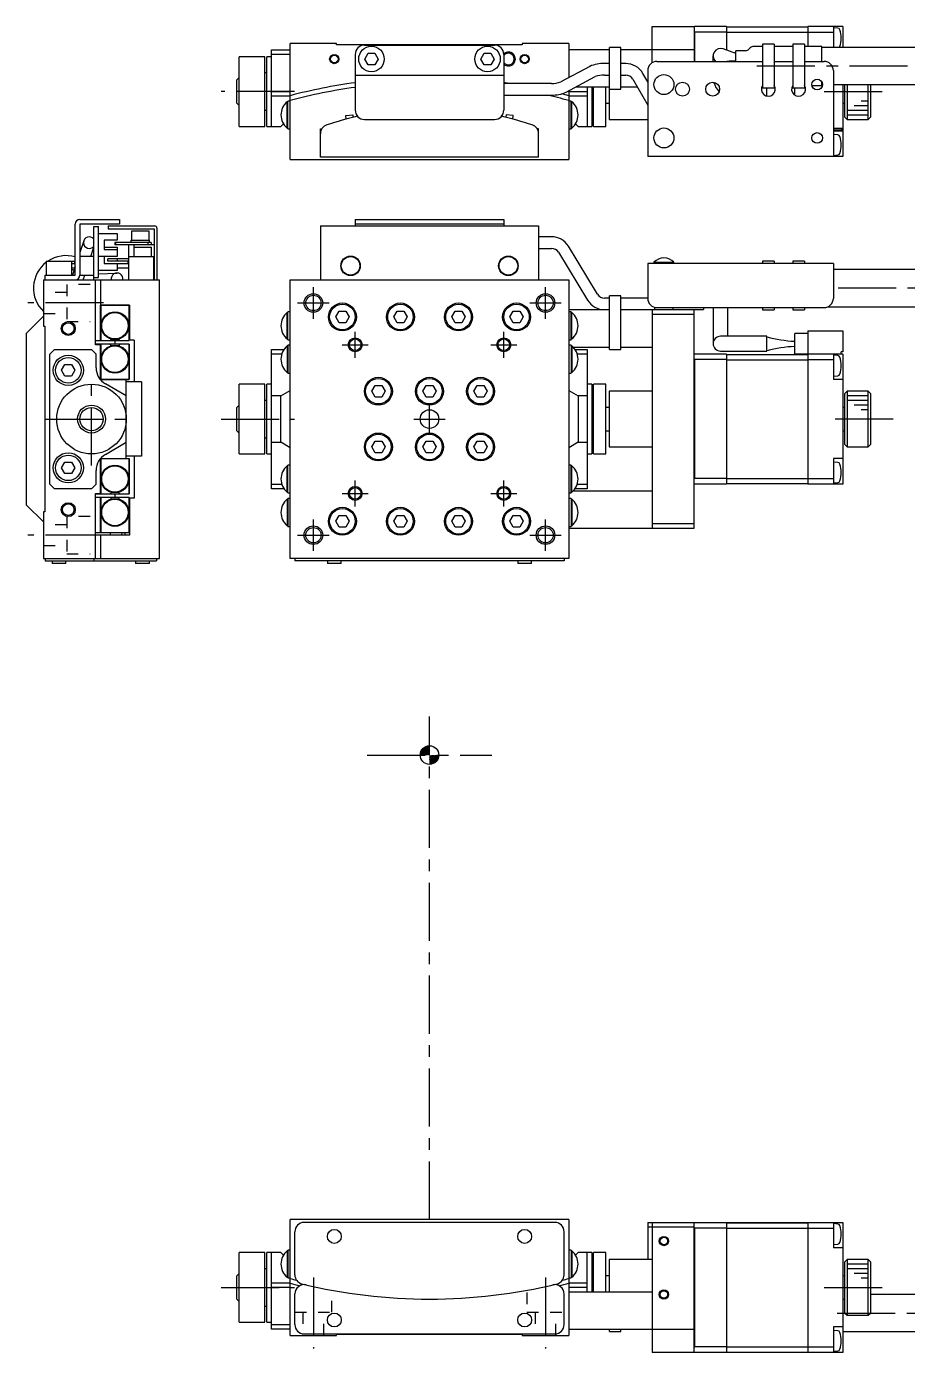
# Model space of a CAD drawing. Extents: x -223 to 420, y 17 to 308.
# Drawn here: x -222.8 to -33, y 22.9 to 308.4 of the extents above; entities that cross this region are included whole.
import ezdxf

# ---------------------------------------------------------------- set-up
doc = ezdxf.new("R2010")
doc.units = 0
doc.header["$LTSCALE"] = 10
doc.linetypes.add('CENTER', pattern=[2, 1.25, -0.25, 0.25, -0.25])
doc.linetypes.add('DOT', pattern=[0.5, 0.25, -0.25])
doc.layers.add('1', color=7, linetype='CONTINUOUS')
doc.layers.add('21', color=7, linetype='CONTINUOUS')

# ---------------------------------------------------------------- blocks, each defined once
blk = doc.blocks.new('AID2359')
at = {"layer": '21', "color": 7, "linetype": 'CONTINUOUS'}
blk.add_circle((-135.956356, 151.513174), 2, dxfattribs=at)
for centre, radius, start, end in [((-135.956356, 151.513174), 1.8, 90, 180), ((-135.956356, 151.513174), 1.6, 90, 180), ((-135.956356, 151.513174), 1.4, 90, 179.999955), ((-135.956356, 151.513174), 1.2, 90, 179.99997), ((-135.956356, 151.513174), 1, 90, 179.999964), ((-135.956358, 151.513176), 0.799999, 89.999799, 180.000086), ((-135.956356, 151.513174), 0.6, 89.99994, 180), ((-135.956356, 151.513174), 0.4, 90, 180), ((-135.956356, 151.513174), 0.2, 90, 180), ((-135.956356, 151.513174), 0.6, 269.99994, 0), ((-135.956356, 151.513174), 1.8, 270, 0), ((-135.956356, 151.513174), 1.6, 270, 0), ((-135.956356, 151.513174), 0.4, 270, 0), ((-135.956356, 151.513174), 0.2, 270, 0), ((-135.956356, 151.513174), 1.2, 270, 359.99997), ((-135.956356, 151.513174), 1.4, 270, 359.999955), ((-135.956356, 151.513174), 1, 270, 359.999964), ((-135.956358, 151.513176), 0.799999, 270.000201, 359.999914)]:
    blk.add_arc(centre, radius, start, end, dxfattribs=at)

msp = doc.modelspace()

# ---------------------------------------------------------------- linework, layer by layer
at = {"layer": '1', "color": 7, "linetype": 'CONTINUOUS'}
for p, q in [((-87.956356, 308.392507), (-78.956356, 308.392507)), ((-87.956356, 300.624558), (-87.956356, 308.392507)), ((-78.906356, 308.392507), (-78.956356, 308.342507)), ((-78.956356, 308.392507), (-78.956356, 300.892507)), ((-71.956356, 308.392507), (-78.906356, 308.392507)), ((-71.956356, 308.392507), (-71.956356, 303.286571)), ((-46.956356, 308.392507), (-54.456356, 308.392507)), ((-54.456356, 308.392507), (-54.456356, 304.092507)), ((-48.956356, 308.392507), (-48.956356, 303.892507)), ((-46.956356, 308.392507), (-46.956356, 303.892507)), ((-78.956356, 307.292507), (-78.856356, 307.192507)), ((-78.856356, 307.192507), (-78.856356, 300.892507)), ((-71.956356, 307.192507), (-78.856356, 307.192507)), ((-71.956356, 308.292507), (-54.456356, 308.292507)), ((-71.956356, 307.151086), (-54.456356, 307.151086)), ((-54.456356, 307.192507), (-48.956356, 307.192507)), ((-47.971076, 308.056307), (-48.956356, 308.142507)), ((-169.956356, 303.392507), (-165.956356, 303.392507)), ((-169.956356, 286.892507), (-169.956356, 303.392507)), ((-155.956356, 304.742507), (-165.956356, 304.742507)), ((-165.956356, 279.742507), (-165.956356, 304.742507)), ((-155.956356, 304.442507), (-155.956356, 304.742507)), ((-115.956356, 304.442507), (-155.956356, 304.442507)), ((-149.956356, 304.392507), (-121.956356, 304.392507)), ((-115.956356, 304.742507), (-115.956356, 304.442507)), ((-105.956356, 304.742507), (-115.956356, 304.742507)), ((-105.956356, 304.742507), (-105.956356, 297.380759)), ((-97.206356, 303.392507), (-105.956356, 303.392507)), ((-94.706356, 303.892507), (-97.206356, 303.892507)), ((-97.206356, 294.892507), (-97.206356, 303.892507)), ((-94.706356, 294.892507), (-94.706356, 303.892507)), ((-78.956356, 303.392507), (-94.706356, 303.392507)), ((-69.956278, 302.558603), (-72.709123, 303.560556)), ((-69.956356, 300.892507), (-69.956356, 303.192507)), ((-67.870573, 303.192507), (-69.956356, 303.192507)), ((-66.849252, 303.799614), (-67.163466, 303.485401)), ((-64.206356, 304.092507), (-66.142146, 304.092507)), ((-61.706359, 304.592507), (-64.206359, 304.592507)), ((-64.206359, 304.592507), (-64.206359, 295.192507)), ((-61.706359, 304.592507), (-61.706359, 295.192507)), ((-57.706356, 304.092507), (-61.706356, 304.092507)), ((-55.206359, 304.592507), (-57.706359, 304.592507)), ((-57.706359, 304.592507), (-57.706359, 295.192507)), ((-55.206359, 304.592507), (-55.206359, 295.192507)), ((-51.456359, 304.092507), (-55.206356, 304.092507)), ((-51.456359, 300.892507), (-51.456359, 304.092507)), ((33.585984, 303.892507), (-51.456359, 303.892507)), ((-176.956356, 286.892507), (-176.956356, 301.892507)), ((-171.456356, 301.892507), (-176.956356, 301.892507)), ((-171.456356, 286.892507), (-171.456356, 301.892507)), ((-170.956356, 286.892507), (-170.956356, 301.892507)), ((-169.956356, 301.892507), (-170.956356, 301.892507)), ((-165.956356, 302.392507), (-169.956356, 302.392507)), ((-151.956356, 302.392507), (-151.956356, 290.392507)), ((-149.899731, 301.392507), (-149.178044, 302.642507)), ((-149.178044, 300.142507), (-149.899731, 301.392507)), ((-149.178044, 302.642507), (-147.734668, 302.642507)), ((-147.734668, 300.142507), (-149.178044, 300.142507)), ((-147.734668, 302.642507), (-147.01298, 301.392507)), ((-147.01298, 301.392507), (-147.734668, 300.142507)), ((-124.899731, 301.392507), (-124.178044, 302.642507)), ((-124.178044, 300.142507), (-124.899731, 301.392507)), ((-124.178044, 302.642507), (-122.734668, 302.642507)), ((-122.734668, 300.142507), (-124.178044, 300.142507)), ((-122.734668, 302.642507), (-122.01298, 301.392507)), ((-122.01298, 301.392507), (-122.734668, 300.142507)), ((-119.956356, 302.392507), (-119.956356, 290.392507)), ((-101.412246, 299.812918), (-107.680195, 296.458103)), ((-97.206356, 300.424372), (-98.224305, 300.424372)), ((-93.688406, 300.424372), (-94.706356, 300.424372)), ((-86.956356, 300.892507), (-64.206356, 300.892507)), ((-74.856356, 300.892507), (-74.856356, 302.057048)), ((-71.411439, 300.942389), (-71.880834, 300.892896)), ((-69.956356, 300.942389), (-71.411439, 300.942389)), ((-61.706356, 300.892507), (-57.706356, 300.892507)), ((-55.206356, 300.892507), (-50.956356, 300.892507)), ((-176.956356, 297.392507), (-177.456356, 296.892507)), ((-170.956356, 298.392507), (-171.456356, 298.392507)), ((-151.956356, 297.892507), (-119.956356, 297.892507)), ((-106.500466, 294.253962), (-100.232516, 297.608776)), ((-98.224305, 297.924372), (-97.206356, 297.924372)), ((-94.706356, 297.924372), (-93.688406, 297.924372)), ((-92.172862, 297.049372), (-88.956356, 291.47822)), ((-88.956356, 296.47822), (-90.007799, 298.299372)), ((-88.956356, 298.892507), (-88.956356, 280.392507)), ((-48.956356, 298.892507), (-48.956356, 280.392507)), ((-177.456356, 291.892507), (-177.456356, 296.892507)), ((-169.956356, 294.392507), (-165.956356, 294.392507)), ((-109.688406, 296.142507), (-119.956356, 296.142507)), ((-105.956356, 294.545188), (-105.956356, 279.742507)), ((-105.956356, 294.392507), (-101.956356, 294.392507)), ((-104.373271, 295.392507), (-97.206356, 295.392507)), ((-101.956356, 295.392507), (-101.956356, 286.892507)), ((-100.956356, 295.392507), (-100.956356, 286.892507)), ((-100.656356, 286.892507), (-100.656356, 295.392507)), ((-97.956356, 286.892507), (-97.956356, 295.392507)), ((-97.256356, 295.392507), (-97.256356, 288.392507)), ((-97.206356, 294.892507), (-94.706356, 294.892507)), ((-94.706356, 295.392507), (-91.216271, 295.392507)), ((-64.225213, 295.692507), (-64.206356, 295.692507)), ((-64.206359, 295.192507), (-61.706359, 295.192507)), ((-63.256356, 293.422814), (-63.256356, 295.192507)), ((-61.706356, 295.692507), (-61.687498, 295.692507)), ((-61.634704, 295.601359), (-61.706119, 295.593574)), ((-57.725213, 295.692507), (-57.706356, 295.692507)), ((-57.706359, 295.192507), (-55.206359, 295.192507)), ((-57.256356, 293.62365), (-57.256356, 295.192507)), ((-55.206356, 295.692507), (-55.187498, 295.692507)), ((-53.588831, 295.692507), (-51.456359, 295.692507)), ((-51.456359, 295.692507), (-51.456359, 296.460404)), ((-51.456359, 295.892507), (-51.306356, 295.892507)), ((-48.956356, 295.892507), (33.585984, 295.892507)), ((-46.956356, 295.892507), (-46.956356, 280.392507)), ((-46.456356, 288.892507), (-46.456356, 295.892507)), ((-45.956356, 295.892507), (-45.956356, 288.392507)), ((-41.456356, 288.392507), (-41.456356, 295.892507)), ((-40.956356, 295.892507), (-40.956356, 288.892507)), ((-177.456356, 291.892507), (-176.956356, 291.392507)), ((-165.956356, 293.392507), (-169.956356, 293.392507)), ((-166.615911, 286.502507), (-166.615911, 292.202507)), ((-166.456356, 292.202507), (-166.615911, 292.202507)), ((-166.456356, 286.352507), (-166.456356, 292.352507)), ((-165.956356, 292.352507), (-166.456356, 292.352507)), ((-119.956356, 293.642507), (-109.688406, 293.642507)), ((-101.956356, 293.392507), (-105.956356, 293.392507)), ((-105.456356, 292.352507), (-105.956356, 292.352507)), ((-105.456356, 286.352507), (-105.456356, 292.352507)), ((-105.296801, 292.202507), (-105.456356, 292.202507)), ((-105.296801, 286.502507), (-105.296801, 292.202507)), ((-97.956356, 291.892507), (-97.256356, 291.892507)), ((-46.956356, 291.892507), (-46.456356, 291.892507)), ((-171.456356, 290.392507), (-170.956356, 290.392507)), ((-153.984978, 289.239371), (-152.493195, 289.396164)), ((-153.902327, 288.452999), (-153.984978, 289.239371)), ((-152.493195, 289.396164), (-152.433235, 288.825679)), ((-149.956356, 288.392507), (-121.956356, 288.392507)), ((-119.419516, 289.396164), (-119.479477, 288.825679)), ((-117.927733, 289.239371), (-119.419516, 289.396164)), ((-118.010384, 288.452999), (-117.927733, 289.239371)), ((-100.956356, 290.392507), (-100.656356, 290.392507)), ((-97.256356, 288.392507), (-88.956356, 288.392507)), ((-46.456356, 288.892507), (-45.956356, 288.392507)), ((-45.956356, 288.392507), (-41.456356, 288.392507)), ((-41.456356, 288.392507), (-40.956356, 288.892507)), ((-176.956356, 286.892507), (-171.456356, 286.892507)), ((-170.956356, 286.892507), (-167.956356, 286.892507)), ((-167.956356, 286.892507), (-167.418127, 287.430736)), ((-166.615911, 286.502508), (-166.456355, 286.502508)), ((-166.456356, 286.352508), (-165.956355, 286.352508)), ((-159.456356, 286.392507), (-159.134284, 286.392507)), ((-159.456356, 280.292507), (-159.456356, 286.392507)), ((-112.456356, 286.392507), (-112.778427, 286.392507)), ((-112.456356, 280.292507), (-112.456356, 286.392507)), ((-105.956356, 286.352508), (-105.456355, 286.352508)), ((-105.456356, 286.502508), (-105.2968, 286.502507)), ((-104.494585, 287.430736), (-103.956356, 286.892507)), ((-103.956356, 286.892507), (-100.956356, 286.892507)), ((-100.656356, 286.892507), (-97.956356, 286.892507)), ((-48.956356, 286.492141), (-46.956356, 286.492141)), ((-48.956356, 286.142507), (-47.256356, 286.142507)), ((-46.956356, 285.892507), (-48.956356, 285.892507)), ((-47.256356, 286.142507), (-47.256356, 286.177471)), ((-46.956356, 286.177471), (-47.256356, 286.177471)), ((-47.971076, 285.056307), (-48.956356, 285.142507)), ((-112.456356, 280.292507), (-159.456356, 280.292507)), ((-46.956356, 280.392507), (-88.956356, 280.392507)), ((-48.956356, 280.642507), (-47.971076, 280.728708)), ((-165.956356, 279.742507), (-105.956356, 279.742507)), ((-212.255192, 254.856964), (-212.255192, 265.856964)), ((-211.255192, 266.856964), (-202.755192, 266.856964)), ((-211.255192, 265.856964), (-211.255192, 254.856964)), ((-202.755192, 265.856964), (-211.255192, 265.856964)), ((-202.755192, 266.856964), (-202.755192, 265.856964)), ((-151.956356, 266.856964), (-151.956356, 265.456964)), ((-151.956356, 266.856964), (-119.956356, 266.856964)), ((-119.956356, 265.856964), (-151.956356, 265.856964)), ((-119.956356, 266.856964), (-119.956356, 265.456964)), ((-208.255192, 265.356964), (-207.255192, 265.356964)), ((-208.255192, 253.856964), (-208.255192, 265.356964)), ((-207.255192, 254.356964), (-207.255192, 265.356964)), ((-207.255192, 263.856964), (-203.255192, 263.856964)), ((-205.155192, 265.456964), (-205.155192, 264.856964)), ((-205.155192, 265.456964), (-195.155192, 265.456964)), ((-205.155192, 264.856964), (-195.255192, 264.856964)), ((-203.255192, 263.856964), (-203.255192, 262.356964)), ((-196.355192, 264.356964), (-200.155192, 264.356964)), ((-200.155192, 264.356964), (-200.155192, 262.356964)), ((-196.355192, 262.356964), (-196.355192, 264.356964)), ((-195.255192, 264.856964), (-195.255192, 253.856964)), ((-194.655192, 264.956964), (-194.655192, 253.856964)), ((-159.456356, 265.456964), (-112.456356, 265.456964)), ((-159.456356, 265.456964), (-159.456356, 253.856964)), ((-112.456356, 265.456964), (-112.456356, 253.856964)), ((-109.688406, 263.106964), (-112.456356, 263.106964)), ((-210.444013, 262.243235), (-211.255192, 259.746682)), ((-208.915623, 258.856964), (-208.255192, 260.889563)), ((-203.255192, 262.356964), (-206.055192, 262.356964)), ((-206.055192, 262.356964), (-206.055192, 260.356964)), ((-206.055192, 260.856964), (-203.255192, 260.856964)), ((-206.055192, 260.356964), (-203.255192, 260.356964)), ((-203.758849, 261.856964), (-203.758849, 261.356964)), ((-195.907202, 261.856964), (-203.758849, 261.856964)), ((-195.255192, 261.356964), (-203.758849, 261.356964)), ((-203.602056, 261.856964), (-203.602056, 261.356964)), ((-203.255192, 260.856964), (-203.255192, 258.856964)), ((-200.755192, 261.356964), (-200.755192, 253.856964)), ((-200.255192, 262.356964), (-196.255192, 262.356964)), ((-200.255192, 262.356964), (-200.255192, 261.856964)), ((-199.655192, 260.856964), (-199.655192, 258.856964)), ((-199.655192, 260.856964), (-195.855192, 260.856964)), ((-199.609067, 261.356964), (-199.609067, 260.856964)), ((-196.640403, 261.856964), (-196.640403, 261.356964)), ((-196.255192, 261.856964), (-196.255192, 262.356964)), ((-195.907202, 261.856964), (-195.907202, 261.356964)), ((-195.855192, 258.856964), (-195.855192, 260.856964)), ((-112.456356, 260.606964), (-109.688406, 260.606964)), ((-99.753858, 250.753983), (-106.021808, 261.079039)), ((-218.505192, 257.856964), (-218.505192, 254.856964)), ((-218.505192, 257.856964), (-212.255192, 257.856964)), ((-213.005192, 254.856964), (-213.005192, 257.856964)), ((-213.005192, 257.356964), (-212.255192, 257.356964)), ((-212.405192, 257.649212), (-212.255192, 257.649212)), ((-212.405192, 257.649212), (-212.405192, 257.356964)), ((-208.255192, 258.856964), (-211.255192, 258.856964)), ((-203.255192, 258.856964), (-207.255192, 258.856964)), ((-206.055192, 258.856964), (-206.055192, 257.356964)), ((-206.055192, 257.356964), (-200.755192, 257.356964)), ((-205.255192, 257.856964), (-205.255192, 258.356964)), ((-200.755192, 258.356964), (-205.255192, 258.356964)), ((-200.755192, 257.856964), (-205.255192, 257.856964)), ((-203.255192, 258.356964), (-203.255192, 257.856964)), ((-203.255192, 257.356964), (-203.255192, 255.856964)), ((-200.905192, 257.649212), (-200.755192, 257.649212)), ((-200.905192, 257.649212), (-200.905192, 257.356964)), ((-200.755192, 258.856964), (-195.255192, 258.856964)), ((-195.305192, 253.856964), (-195.305192, 258.856964)), ((-108.158853, 259.78172), (-101.890904, 249.456664)), ((-48.956356, 257.356964), (-88.956356, 257.356964)), ((-88.956356, 257.356964), (-88.956356, 249.856964)), ((-87.606356, 257.649212), (-83.306356, 257.649212)), ((-87.606356, 257.649212), (-87.606356, 257.356964)), ((-83.306356, 257.356964), (-83.306356, 257.649212)), ((-61.706356, 257.856964), (-64.206356, 257.856964)), ((-64.206356, 257.856964), (-64.206356, 257.356964)), ((-61.706356, 257.856964), (-61.706356, 257.356964)), ((-55.206356, 257.856964), (-57.706356, 257.856964)), ((-57.706356, 257.856964), (-57.706356, 257.356964)), ((-55.206356, 257.856964), (-55.206356, 257.356964)), ((-48.956356, 257.356964), (-48.956356, 249.856964)), ((-218.755192, 253.856964), (-218.755192, 254.856964)), ((-218.755192, 254.856964), (-212.255192, 254.856964)), ((-212.356578, 256.356964), (-213.005192, 256.356964)), ((-212.805862, 254.974209), (-213.005192, 254.967249)), ((-212.255192, 256.668998), (-212.843958, 254.856964)), ((-211.255192, 254.856964), (-208.255192, 254.856964)), ((-210.540222, 253.856964), (-210.215302, 254.856964)), ((-208.255192, 254.356964), (-207.255192, 254.356964)), ((-203.255192, 255.856964), (-207.255192, 255.856964)), ((-207.255192, 255.168043), (-203.298816, 255.306203)), ((-200.755192, 256.356964), (-203.255192, 256.356964)), ((33.585984, 256.056964), (-48.956356, 256.056964)), ((-219.105192, 253.856964), (-219.105192, 243.856964)), ((-219.105192, 253.856964), (-194.105192, 253.856964)), ((-207.86087, 239.856964), (-207.86087, 253.856964)), ((-206.826281, 253.856964), (-206.826281, 248.356964)), ((-194.105192, 193.856964), (-194.105192, 253.856964)), ((-165.956356, 253.856964), (-105.956356, 253.856964)), ((-165.956356, 193.856964), (-165.956356, 253.856964)), ((-105.956356, 253.856964), (-105.956356, 193.856964)), ((-97.206356, 249.928738), (-98.224305, 249.928738)), ((-94.706356, 250.428738), (-97.206356, 250.428738)), ((-97.206356, 238.856964), (-97.206356, 250.428738)), ((-94.706356, 238.856964), (-94.706356, 250.428738)), ((-88.956356, 249.928738), (-94.706356, 249.928738)), ((-219.105192, 246.006964), (-222.755192, 242.356964)), ((-200.604851, 248.356964), (-206.839594, 248.356964)), ((-206.839152, 248.355305), (-206.77627, 248.306964)), ((-206.839152, 240.756964), (-206.839152, 248.355305)), ((-206.77627, 248.306964), (-206.77627, 240.756964)), ((-200.654839, 248.306964), (-206.77627, 248.306964)), ((-200.618409, 248.35507), (-200.654839, 248.306964)), ((-200.654839, 240.756964), (-200.654839, 248.306964)), ((-200.618409, 248.35507), (-200.618409, 240.756964)), ((-200.604851, 248.356964), (-200.604851, 240.856964)), ((-166.615911, 241.106964), (-166.615911, 246.806964)), ((-166.456356, 246.806964), (-166.615911, 246.806964)), ((-165.956356, 246.956964), (-166.456356, 246.956964)), ((-166.456356, 240.956964), (-166.456356, 246.956964)), ((-156.149731, 245.856964), (-155.428044, 247.106964)), ((-155.428044, 244.606964), (-156.149731, 245.856964)), ((-155.428044, 247.106964), (-153.984668, 247.106964)), ((-153.984668, 247.106964), (-153.26298, 245.856964)), ((-153.26298, 245.856964), (-153.984668, 244.606964)), ((-143.649731, 245.856964), (-142.928044, 247.106964)), ((-142.928044, 244.606964), (-143.649731, 245.856964)), ((-142.928044, 247.106964), (-141.484668, 247.106964)), ((-141.484668, 247.106964), (-140.76298, 245.856964)), ((-140.76298, 245.856964), (-141.484668, 244.606964)), ((-131.149731, 245.856964), (-130.428044, 247.106964)), ((-130.428044, 244.606964), (-131.149731, 245.856964)), ((-130.428044, 247.106964), (-128.984668, 247.106964)), ((-128.984668, 247.106964), (-128.26298, 245.856964)), ((-128.26298, 245.856964), (-128.984668, 244.606964)), ((-118.649731, 245.856964), (-117.928044, 247.106964)), ((-117.928044, 244.606964), (-118.649731, 245.856964)), ((-117.928044, 247.106964), (-116.484668, 247.106964)), ((-116.484668, 247.106964), (-115.76298, 245.856964)), ((-115.76298, 245.856964), (-116.484668, 244.606964)), ((-97.206356, 247.356964), (-105.956356, 247.356964)), ((-105.456356, 246.956964), (-105.956356, 246.956964)), ((-105.456356, 240.956964), (-105.456356, 246.956964)), ((-105.296801, 246.806964), (-105.456356, 246.806964)), ((-105.296801, 241.106964), (-105.296801, 246.806964)), ((-98.224305, 247.428738), (-97.206356, 247.428738)), ((-94.706356, 247.428738), (-87.456356, 247.428738)), ((-78.956356, 247.356964), (-94.706356, 247.356964)), ((-87.956356, 247.356964), (-87.956356, 200.356964)), ((-78.956356, 246.356964), (-87.956356, 246.356964)), ((-87.456356, 247.920472), (-87.456356, 247.356964)), ((-86.956356, 247.856964), (-50.956356, 247.856964)), ((-83.456356, 247.356964), (-83.456356, 247.856964)), ((-83.456356, 247.428738), (-76.956356, 247.428738)), ((-78.956356, 200.356964), (-78.956356, 247.356964)), ((-76.956356, 247.856964), (-76.956356, 247.428738)), ((-74.856356, 247.856964), (-74.856356, 240.105493)), ((-71.656356, 241.705493), (-71.656356, 247.856964)), ((-64.206359, 247.856964), (-64.206359, 247.356964)), ((-64.206359, 247.356964), (-61.706359, 247.356964)), ((-61.706359, 247.856964), (-61.706359, 247.356964)), ((-57.706359, 247.856964), (-57.706359, 247.356964)), ((-57.706359, 247.356964), (-55.206359, 247.356964)), ((-55.206359, 247.856964), (-55.206359, 247.356964)), ((-50.084576, 248.056964), (33.585984, 248.056964)), ((-219.105192, 243.856964), (-218.805192, 243.856964)), ((-218.805192, 243.856964), (-218.805192, 203.856964)), ((-153.984668, 244.606964), (-155.428044, 244.606964)), ((-141.484668, 244.606964), (-142.928044, 244.606964)), ((-128.984668, 244.606964), (-130.428044, 244.606964)), ((-116.484668, 244.606964), (-117.928044, 244.606964)), ((-54.456356, 242.856964), (-46.956356, 242.856964)), ((-54.456356, 242.856964), (-54.456356, 209.856964)), ((-46.956356, 242.856964), (-46.956356, 238.356964)), ((-222.755192, 205.356964), (-222.755192, 242.356964)), ((-207.86087, 240.756964), (-200.618409, 240.756964)), ((-200.618409, 239.956964), (-207.86087, 239.956964)), ((-206.826281, 239.856964), (-207.86087, 239.856964)), ((-206.839152, 239.856964), (-206.839152, 239.956964)), ((-206.826281, 232.356964), (-206.826281, 239.856964)), ((-206.77627, 239.956964), (-206.77627, 232.406964)), ((-204.76992, 240.756964), (-204.464206, 241.051972)), ((-204.464206, 239.661956), (-204.76992, 239.956964)), ((-203.755192, 240.756964), (-203.755192, 239.956964)), ((-202.971368, 241.050639), (-202.666687, 240.756964)), ((-202.666687, 239.956964), (-202.971368, 239.663289)), ((-200.654839, 232.406964), (-200.654839, 239.956964)), ((-199.565448, 240.856964), (-200.618409, 240.856964)), ((-200.618409, 239.956964), (-200.618409, 232.358859)), ((-199.565448, 240.856964), (-199.565448, 231.856964)), ((-166.615911, 241.106964), (-166.456356, 241.106964)), ((-166.456356, 240.956964), (-165.956356, 240.956964)), ((-105.956356, 240.956964), (-105.456356, 240.956964)), ((-105.456356, 241.106964), (-105.296801, 241.106964)), ((-63.256356, 241.705493), (-73.256356, 241.705493)), ((-63.256356, 238.505493), (-63.256356, 241.705493)), ((-57.256356, 237.856964), (-57.256356, 242.256964)), ((-54.456356, 242.256964), (-57.256356, 242.256964)), ((-216.755192, 238.856964), (-217.755192, 237.856964)), ((-217.755192, 209.856964), (-217.755192, 237.856964)), ((-216.755192, 238.856964), (-208.755192, 238.856964)), ((-207.755192, 237.856964), (-208.755192, 238.856964)), ((-207.755192, 234.919142), (-207.755192, 237.856964)), ((-169.956356, 238.856964), (-167.302665, 238.856964)), ((-169.956356, 208.856964), (-169.956356, 238.856964)), ((-167.78906, 237.856964), (-169.956356, 237.856964)), ((-166.615911, 239.606964), (-166.615911, 233.906964)), ((-166.456356, 239.606964), (-166.615911, 239.606964)), ((-166.456356, 239.756964), (-166.456356, 233.756964)), ((-165.956356, 239.756964), (-166.456356, 239.756964)), ((-105.456356, 239.756964), (-105.956356, 239.756964)), ((-105.456356, 239.756964), (-105.456356, 233.756964)), ((-105.296801, 239.606964), (-105.456356, 239.606964)), ((-105.296801, 239.606964), (-105.296801, 233.906964)), ((-105.023866, 239.356964), (-97.206356, 239.356964)), ((-104.610046, 238.856964), (-101.956356, 238.856964)), ((-101.956356, 237.856964), (-104.123651, 237.856964)), ((-101.956356, 238.856964), (-101.956356, 208.856964)), ((-97.206356, 238.856964), (-94.706356, 238.856964)), ((-94.706356, 239.356964), (-87.956356, 239.356964)), ((-78.856356, 237.856964), (-78.956356, 237.756964)), ((-71.956356, 237.856964), (-78.856356, 237.856964)), ((-73.256356, 238.505493), (-63.256356, 238.505493)), ((-71.956356, 237.856964), (-71.956356, 209.856964)), ((-71.956356, 237.756964), (-54.456356, 237.756964)), ((-46.956356, 237.856964), (-57.256356, 237.856964)), ((-48.956356, 237.856964), (-48.956356, 232.356964)), ((-47.971076, 237.520763), (-48.956356, 237.606964)), ((-47.256356, 237.856964), (-47.256356, 238.356964)), ((-46.956356, 238.356964), (-47.256356, 238.356964)), ((-46.956356, 237.856964), (-46.956356, 209.856964)), ((-215.198568, 234.356964), (-214.47688, 235.606964)), ((-214.47688, 233.106964), (-215.198568, 234.356964)), ((-214.47688, 235.606964), (-213.033504, 235.606964)), ((-213.033504, 235.606964), (-212.311816, 234.356964)), ((-212.311816, 234.356964), (-213.033504, 233.106964)), ((-78.956356, 236.706964), (-78.906356, 236.656964)), ((-71.956356, 236.656964), (-78.906356, 236.656964)), ((-78.906356, 236.656964), (-78.906356, 211.056964)), ((-71.956356, 236.615543), (-54.456356, 236.615543)), ((-54.456356, 236.656964), (-48.956356, 236.656964)), ((-213.033504, 233.106964), (-214.47688, 233.106964)), ((-206.77627, 232.406964), (-206.826281, 232.368518)), ((-200.618943, 232.356964), (-206.826281, 232.356964)), ((-206.77627, 232.406964), (-200.654839, 232.406964)), ((-201.255192, 228.856964), (-205.755192, 231.45504)), ((-201.255192, 215.356964), (-201.255192, 232.356964)), ((-198.004891, 231.856964), (-201.255192, 231.856964)), ((-200.618409, 232.358859), (-200.654839, 232.406964)), ((-198.004891, 231.856964), (-198.004891, 215.856964)), ((-176.956356, 216.356964), (-176.956356, 231.356964)), ((-171.456356, 231.356964), (-176.956356, 231.356964)), ((-171.456356, 216.356964), (-171.456356, 231.356964)), ((-170.956356, 216.356964), (-170.956356, 231.356964)), ((-169.956356, 231.356964), (-170.956356, 231.356964)), ((-166.615911, 233.906964), (-166.456356, 233.906964)), ((-166.456356, 233.756964), (-165.956356, 233.756964)), ((-105.956356, 233.756964), (-105.456356, 233.756964)), ((-105.456356, 233.906964), (-105.296801, 233.906964)), ((-100.956356, 231.356964), (-101.956356, 231.356964)), ((-100.956356, 231.356964), (-100.956356, 216.356964)), ((-100.656356, 216.356964), (-100.656356, 231.356964)), ((-97.956356, 231.356964), (-100.656356, 231.356964)), ((-97.956356, 216.356964), (-97.956356, 231.356964)), ((-48.956356, 233.106964), (-47.971076, 233.193165)), ((-46.956356, 232.356964), (-48.956356, 232.356964)), ((-167.956356, 228.856964), (-169.956356, 228.856964)), ((-167.956356, 228.856964), (-165.956356, 230.011665)), ((-167.956356, 218.856964), (-167.956356, 228.856964)), ((-148.399731, 229.856964), (-147.678044, 231.106964)), ((-147.678044, 228.606964), (-148.399731, 229.856964)), ((-147.678044, 231.106964), (-146.234668, 231.106964)), ((-146.234668, 228.606964), (-147.678044, 228.606964)), ((-146.234668, 231.106964), (-145.51298, 229.856964)), ((-145.51298, 229.856964), (-146.234668, 228.606964)), ((-137.399731, 229.856964), (-136.678044, 231.106964)), ((-136.678044, 228.606964), (-137.399731, 229.856964)), ((-136.678044, 231.106964), (-135.234668, 231.106964)), ((-135.234668, 228.606964), (-136.678044, 228.606964)), ((-135.234668, 231.106964), (-134.51298, 229.856964)), ((-134.51298, 229.856964), (-135.234668, 228.606964)), ((-126.399731, 229.856964), (-125.678044, 231.106964)), ((-125.678044, 228.606964), (-126.399731, 229.856964)), ((-125.678044, 231.106964), (-124.234668, 231.106964)), ((-124.234668, 228.606964), (-125.678044, 228.606964)), ((-124.234668, 231.106964), (-123.51298, 229.856964)), ((-123.51298, 229.856964), (-124.234668, 228.606964)), ((-105.956356, 230.011665), (-103.956356, 228.856964)), ((-101.956356, 228.856964), (-103.956356, 228.856964)), ((-103.956356, 228.856964), (-103.956356, 218.856964)), ((-97.256356, 229.856964), (-97.256356, 217.856964)), ((-87.956356, 229.856964), (-97.256356, 229.856964)), ((-45.956356, 229.856964), (-46.456356, 229.356964)), ((-46.456356, 218.356964), (-46.456356, 229.356964)), ((-45.956356, 229.856964), (-45.956356, 217.856964)), ((-41.456356, 229.856964), (-45.956356, 229.856964)), ((-41.456356, 217.856964), (-41.456356, 229.856964)), ((-40.956356, 229.356964), (-41.456356, 229.856964)), ((-40.956356, 229.356964), (-40.956356, 218.356964)), ((-176.956356, 226.856964), (-177.456356, 226.356964)), ((-177.456356, 221.356964), (-177.456356, 226.356964)), ((-170.956356, 227.856964), (-171.456356, 227.856964)), ((-100.656356, 227.856964), (-100.956356, 227.856964)), ((-97.256356, 226.356964), (-97.956356, 226.356964)), ((-46.456356, 226.356964), (-46.956356, 226.356964)), ((-177.456356, 221.356964), (-176.956356, 220.856964)), ((-97.956356, 221.356964), (-97.256356, 221.356964)), ((-46.956356, 221.356964), (-46.456356, 221.356964)), ((-205.755192, 216.258888), (-201.255192, 218.856964)), ((-171.456356, 219.856964), (-170.956356, 219.856964)), ((-169.956356, 218.856964), (-167.956356, 218.856964)), ((-165.956356, 217.702264), (-167.956356, 218.856964)), ((-148.399731, 217.856964), (-147.678044, 219.106964)), ((-147.678044, 216.606964), (-148.399731, 217.856964)), ((-147.678044, 219.106964), (-146.234668, 219.106964)), ((-146.234668, 219.106964), (-145.51298, 217.856964)), ((-145.51298, 217.856964), (-146.234668, 216.606964)), ((-137.399731, 217.856964), (-136.678044, 219.106964)), ((-136.678044, 216.606964), (-137.399731, 217.856964)), ((-136.678044, 219.106964), (-135.234668, 219.106964)), ((-135.234668, 219.106964), (-134.51298, 217.856964)), ((-134.51298, 217.856964), (-135.234668, 216.606964)), ((-126.399731, 217.856964), (-125.678044, 219.106964)), ((-125.678044, 216.606964), (-126.399731, 217.856964)), ((-125.678044, 219.106964), (-124.234668, 219.106964)), ((-124.234668, 219.106964), (-123.51298, 217.856964)), ((-123.51298, 217.856964), (-124.234668, 216.606964)), ((-103.956356, 218.856964), (-105.956356, 217.702264)), ((-103.956356, 218.856964), (-101.956356, 218.856964)), ((-100.956356, 219.856964), (-100.656356, 219.856964)), ((-97.256356, 217.856964), (-87.956356, 217.856964)), ((-46.456356, 218.356964), (-45.956356, 217.856964)), ((-45.956356, 217.856964), (-41.456356, 217.856964)), ((-41.456356, 217.856964), (-40.956356, 218.356964)), ((-215.198568, 213.356964), (-214.47688, 214.606964)), ((-214.47688, 214.606964), (-213.033504, 214.606964)), ((-213.033504, 214.606964), (-212.311816, 213.356964)), ((-206.826281, 207.856964), (-206.826281, 215.356964)), ((-206.826281, 215.356964), (-200.618944, 215.356964)), ((-206.826281, 215.345409), (-206.77627, 215.306964)), ((-206.77627, 215.306964), (-206.77627, 207.756964)), ((-200.65484, 215.306964), (-206.77627, 215.306964)), ((-198.004891, 215.856964), (-201.255192, 215.856964)), ((-200.61841, 215.35507), (-200.65484, 215.306964)), ((-200.65484, 207.756964), (-200.65484, 215.306964)), ((-200.61841, 215.35507), (-200.61841, 207.756964)), ((-199.565448, 215.856964), (-199.565448, 206.856964)), ((-176.956356, 216.356964), (-171.456356, 216.356964)), ((-170.956356, 216.356964), (-169.956356, 216.356964)), ((-146.234668, 216.606964), (-147.678044, 216.606964)), ((-135.234668, 216.606964), (-136.678044, 216.606964)), ((-124.234668, 216.606964), (-125.678044, 216.606964)), ((-101.956356, 216.356964), (-100.956356, 216.356964)), ((-100.656356, 216.356964), (-97.956356, 216.356964)), ((-46.956356, 215.356964), (-48.956356, 215.356964)), ((-48.956356, 215.356964), (-48.956356, 209.856964)), ((-47.971076, 214.520763), (-48.956356, 214.606964)), ((-214.47688, 212.106964), (-215.198568, 213.356964)), ((-213.033504, 212.106964), (-214.47688, 212.106964)), ((-212.311816, 213.356964), (-213.033504, 212.106964)), ((-207.755192, 209.856964), (-207.755192, 212.794786)), ((-166.61591, 208.106964), (-166.61591, 213.806964)), ((-166.456355, 213.806964), (-166.61591, 213.806964)), ((-166.456355, 207.956964), (-166.456355, 213.956964)), ((-165.956355, 213.956964), (-166.456355, 213.956964)), ((-105.456355, 213.956964), (-105.956355, 213.956964)), ((-105.456355, 207.956964), (-105.456355, 213.956964)), ((-105.2968, 213.806964), (-105.456355, 213.806964)), ((-105.2968, 208.106964), (-105.2968, 213.806964)), ((-217.755192, 209.856964), (-216.755192, 208.856964)), ((-208.755192, 208.856964), (-216.755192, 208.856964)), ((-208.755192, 208.856964), (-207.755192, 209.856964)), ((-169.956356, 209.856964), (-167.78906, 209.856964)), ((-167.302665, 208.856964), (-169.956356, 208.856964)), ((-101.956356, 208.856964), (-104.610046, 208.856964)), ((-104.123651, 209.856964), (-101.956356, 209.856964)), ((-78.906356, 211.056964), (-78.956356, 211.006964)), ((-78.956356, 209.956964), (-78.856356, 209.856964)), ((-71.956356, 211.056964), (-78.906356, 211.056964)), ((-71.956356, 209.856964), (-78.856356, 209.856964)), ((-71.956356, 211.098385), (-54.456356, 211.098385)), ((-71.956356, 209.956964), (-54.456356, 209.956964)), ((-54.456356, 211.056964), (-48.956356, 211.056964)), ((-46.956356, 209.856964), (-54.456356, 209.856964)), ((-48.956356, 210.106964), (-47.971076, 210.193165)), ((-207.86087, 207.856964), (-206.826281, 207.856964)), ((-207.86087, 193.856964), (-207.86087, 207.856964)), ((-207.86087, 207.756964), (-200.61841, 207.756964)), ((-200.618409, 206.956964), (-207.86087, 206.956964)), ((-206.839153, 207.756964), (-206.839152, 207.856964)), ((-206.839152, 199.358623), (-206.839152, 206.956964)), ((-206.77627, 206.956964), (-206.77627, 199.406964)), ((-204.769921, 207.756964), (-204.464207, 208.051972)), ((-204.464206, 206.661956), (-204.76992, 206.956964)), ((-203.755192, 207.756964), (-203.755192, 206.956964)), ((-202.971369, 208.050639), (-202.666687, 207.756964)), ((-202.666687, 206.956964), (-202.971368, 206.663289)), ((-200.654839, 199.406964), (-200.654839, 206.956964)), ((-200.618409, 206.956964), (-200.618409, 199.358859)), ((-199.565448, 206.856964), (-200.618409, 206.856964)), ((-200.604851, 206.856964), (-200.604851, 198.856964)), ((-166.615911, 206.606964), (-166.615911, 200.906964)), ((-166.456356, 206.606964), (-166.615911, 206.606964)), ((-166.61591, 208.106964), (-166.456355, 208.106964)), ((-165.956356, 206.756964), (-166.456356, 206.756964)), ((-166.456356, 206.756964), (-166.456356, 200.756964)), ((-166.456355, 207.956964), (-165.956355, 207.956964)), ((-105.456356, 206.756964), (-105.956356, 206.756964)), ((-105.956355, 207.956964), (-105.456355, 207.956964)), ((-105.456356, 206.756964), (-105.456356, 200.756964)), ((-105.296801, 206.606964), (-105.456356, 206.606964)), ((-105.456355, 208.106964), (-105.2968, 208.106964)), ((-105.296801, 206.606964), (-105.296801, 200.906964)), ((-87.956356, 208.356964), (-105.023866, 208.356964)), ((-222.755192, 205.356964), (-219.105192, 201.706964)), ((-219.105192, 203.856964), (-219.105192, 193.856964)), ((-218.805192, 203.856964), (-219.105192, 203.856964)), ((-156.149731, 201.856964), (-155.428044, 203.106964)), ((-155.428044, 203.106964), (-153.984668, 203.106964)), ((-153.984668, 203.106964), (-153.26298, 201.856964)), ((-143.649731, 201.856964), (-142.928044, 203.106964)), ((-142.928044, 203.106964), (-141.484668, 203.106964)), ((-141.484668, 203.106964), (-140.76298, 201.856964)), ((-131.149731, 201.856964), (-130.428044, 203.106964)), ((-130.428044, 203.106964), (-128.984668, 203.106964)), ((-128.984668, 203.106964), (-128.26298, 201.856964)), ((-118.649731, 201.856964), (-117.928044, 203.106964)), ((-117.928044, 203.106964), (-116.484668, 203.106964)), ((-116.484668, 203.106964), (-115.76298, 201.856964)), ((-166.615911, 200.906964), (-166.456356, 200.906964)), ((-166.456356, 200.756964), (-165.956356, 200.756964)), ((-155.428044, 200.606964), (-156.149731, 201.856964)), ((-153.984668, 200.606964), (-155.428044, 200.606964)), ((-153.26298, 201.856964), (-153.984668, 200.606964)), ((-142.928044, 200.606964), (-143.649731, 201.856964)), ((-141.484668, 200.606964), (-142.928044, 200.606964)), ((-140.76298, 201.856964), (-141.484668, 200.606964)), ((-130.428044, 200.606964), (-131.149731, 201.856964)), ((-128.984668, 200.606964), (-130.428044, 200.606964)), ((-128.26298, 201.856964), (-128.984668, 200.606964)), ((-117.928044, 200.606964), (-118.649731, 201.856964)), ((-116.484668, 200.606964), (-117.928044, 200.606964)), ((-115.76298, 201.856964), (-116.484668, 200.606964)), ((-105.956356, 200.756964), (-105.456356, 200.756964)), ((-105.956356, 200.356964), (-78.956356, 200.356964)), ((-105.456356, 200.906964), (-105.296801, 200.906964)), ((-87.956356, 201.356964), (-78.956356, 201.356964)), ((-200.618943, 199.356964), (-207.86087, 199.356964)), ((-200.604851, 198.856964), (-207.86087, 198.856964)), ((-206.77627, 199.406964), (-206.839152, 199.358623)), ((-206.826281, 198.856964), (-206.826281, 193.856964)), ((-206.77627, 199.406964), (-200.654839, 199.406964)), ((-204.755192, 199.356964), (-204.755192, 198.856964)), ((-202.243147, 199.356964), (-202.259949, 198.856964)), ((-201.493373, 198.856964), (-201.512623, 199.356964)), ((-200.618409, 199.358859), (-200.654839, 199.406964)), ((-219.105192, 193.856964), (-194.105192, 193.856964)), ((-218.755192, 193.856964), (-218.755192, 193.356964)), ((-218.755192, 193.356964), (-194.755192, 193.356964)), ((-217.255192, 193.356964), (-217.255192, 192.756964)), ((-214.255192, 192.756964), (-217.255192, 192.756964)), ((-214.255192, 192.756964), (-214.255192, 193.356964)), ((-208.151698, 193.356964), (-208.151698, 193.856964)), ((-199.255192, 193.356964), (-199.255192, 192.756964)), ((-196.255192, 192.756964), (-199.255192, 192.756964)), ((-196.255192, 192.756964), (-196.255192, 193.356964)), ((-194.755192, 193.856964), (-194.755192, 193.356964)), ((-105.956356, 193.856964), (-165.956356, 193.856964)), ((-164.956356, 193.856964), (-164.956356, 193.356964)), ((-106.956356, 193.356964), (-164.956356, 193.356964)), ((-157.956356, 193.356964), (-157.956356, 192.756964)), ((-154.956356, 192.756964), (-157.956356, 192.756964)), ((-154.956356, 192.756964), (-154.956356, 193.356964)), ((-116.956356, 193.356964), (-116.956356, 192.756964)), ((-113.956356, 192.756964), (-116.956356, 192.756964)), ((-113.956356, 192.756964), (-113.956356, 193.356964)), ((-106.956356, 193.856964), (-106.956356, 193.356964)), ((-105.956356, 51.513174), (-165.956356, 51.513174)), ((-165.956356, 26.513174), (-165.956356, 51.513174)), ((-105.956356, 51.513174), (-105.956356, 26.513174)), ((-164.956356, 39.577665), (-164.956356, 48.863174)), ((-108.956356, 50.863174), (-162.956356, 50.863174)), ((-106.956356, 39.577665), (-106.956356, 48.863174)), ((-88.956356, 50.863174), (-88.956356, 42.863174)), ((-88.956356, 50.863174), (-46.956356, 50.863174)), ((-78.956356, 49.863174), (-88.956356, 49.863174)), ((-87.956356, 50.863174), (-87.956356, 22.863174)), ((-78.906356, 50.863174), (-78.956356, 50.813174)), ((-78.956356, 22.863174), (-78.956356, 50.863174)), ((-78.956356, 49.763174), (-78.856356, 49.663174)), ((-78.856356, 49.663174), (-78.856356, 24.063174)), ((-71.956356, 49.663174), (-78.856356, 49.663174)), ((-71.956356, 50.863174), (-71.956356, 22.863174)), ((-71.956356, 50.763174), (-54.456356, 50.763174)), ((-71.956356, 49.621752), (-54.456356, 49.621752)), ((-54.456356, 50.863174), (-54.456356, 22.863174)), ((-54.456356, 49.663174), (-48.956356, 49.663174)), ((-48.956356, 50.863174), (-48.956356, 45.363174)), ((-47.971076, 50.526973), (-48.956356, 50.613174)), ((-46.956356, 50.863174), (-46.956356, 22.863174)), ((-48.956356, 46.113174), (-47.971076, 46.199375)), ((-171.456356, 44.363174), (-176.956356, 44.363174)), ((-176.956356, 29.363174), (-176.956356, 44.363174)), ((-171.456356, 29.363174), (-171.456356, 44.363174)), ((-167.956356, 44.363174), (-170.956356, 44.363174)), ((-170.956356, 29.363174), (-170.956356, 44.363174)), ((-169.956356, 27.863174), (-169.956356, 44.363174)), ((-167.418127, 43.824945), (-167.956356, 44.363174)), ((-166.615911, 44.753174), (-166.615911, 39.053174)), ((-166.456355, 44.753174), (-166.615911, 44.753174)), ((-166.456356, 44.903174), (-166.456356, 38.903174)), ((-165.956355, 44.903174), (-166.456356, 44.903174)), ((-105.456355, 44.903174), (-105.956356, 44.903174)), ((-105.456356, 44.903174), (-105.456356, 38.903174)), ((-105.2968, 44.753174), (-105.456356, 44.753174)), ((-105.296801, 44.753174), (-105.296801, 39.053174)), ((-103.956356, 44.363174), (-104.494585, 43.824945)), ((-100.956356, 44.363174), (-103.956356, 44.363174)), ((-101.956356, 35.863174), (-101.956356, 44.363174)), ((-100.956356, 44.363174), (-100.956356, 35.863174)), ((-97.956356, 44.363174), (-100.656356, 44.363174)), ((-100.656356, 35.863174), (-100.656356, 44.363174)), ((-97.956356, 35.863174), (-97.956356, 44.363174)), ((-97.256356, 42.863174), (-97.256356, 35.863174)), ((-87.956356, 42.863174), (-97.256356, 42.863174)), ((-46.956356, 45.363174), (-48.956356, 45.363174)), ((-45.956356, 42.863174), (-46.456356, 42.363174)), ((-45.956356, 42.863174), (-45.956356, 30.863174)), ((-41.456356, 42.863174), (-45.956356, 42.863174)), ((-41.456356, 30.863174), (-41.456356, 42.863174)), ((-40.956356, 42.363174), (-41.456356, 42.863174)), ((-170.956356, 40.863174), (-171.456356, 40.863174)), ((-100.656356, 40.863174), (-100.956356, 40.863174)), ((-46.456356, 31.363174), (-46.456356, 42.363174)), ((-40.956356, 42.363174), (-40.956356, 31.363174)), ((-176.956356, 39.863174), (-177.456356, 39.363174)), ((-177.456356, 34.363174), (-177.456356, 39.363174)), ((-169.956356, 37.863174), (-165.956356, 37.863174)), ((-166.615911, 39.053173), (-166.456355, 39.053173)), ((-166.456356, 38.903173), (-165.956355, 38.903173)), ((-105.956356, 38.903174), (-105.456355, 38.903174)), ((-105.956356, 37.863174), (-101.956356, 37.863174)), ((-105.456356, 39.053174), (-105.2968, 39.053174)), ((-97.256356, 39.363174), (-97.956356, 39.363174)), ((-46.456356, 39.363174), (-46.956356, 39.363174)), ((-177.456356, 34.363174), (-176.956356, 33.863174)), ((-165.956356, 36.863174), (-169.956356, 36.863174)), ((-164.956356, 28.863174), (-164.956356, 35.466668)), ((-106.956356, 28.863174), (-106.956356, 35.466668)), ((-101.956356, 36.863174), (-105.956356, 36.863174)), ((-87.956356, 35.863174), (-105.956356, 35.863174)), ((-46.956356, 34.363174), (-46.456356, 34.363174)), ((33.585984, 35.363174), (-40.956356, 35.363174)), ((-171.456356, 32.863174), (-170.956356, 32.863174)), ((-176.956356, 29.363174), (-171.456356, 29.363174)), ((-170.956356, 29.363174), (-169.956356, 29.363174)), ((-169.956356, 28.863174), (-165.956356, 28.863174)), ((-46.456356, 31.363174), (-45.956356, 30.863174)), ((-45.956356, 30.863174), (-41.456356, 30.863174)), ((-41.456356, 30.863174), (-40.956356, 31.363174)), ((-165.956356, 27.863174), (-169.956356, 27.863174)), ((-165.956356, 26.513174), (-155.956356, 26.513174)), ((-162.956356, 26.863174), (-108.956356, 26.863174)), ((-155.956356, 26.813174), (-115.956356, 26.813174)), ((-155.956356, 26.513174), (-155.956356, 26.813174)), ((-115.956356, 26.813174), (-115.956356, 26.513174)), ((-115.956356, 26.513174), (-105.956356, 26.513174)), ((-105.956356, 27.863174), (-78.956356, 27.863174)), ((-97.206356, 27.363174), (-97.206356, 27.863174)), ((-97.206356, 27.363174), (-94.706356, 27.363174)), ((-94.706356, 27.363174), (-94.706356, 27.863174)), ((-46.956356, 28.363174), (-48.956356, 28.363174)), ((-48.956356, 28.363174), (-48.956356, 22.863174)), ((-47.971076, 27.526973), (-48.956356, 27.613174)), ((-46.956356, 27.363174), (33.585984, 27.363174)), ((-78.956356, 22.863174), (-87.956356, 22.863174)), ((-78.856356, 24.063174), (-78.956356, 23.963174)), ((-78.956356, 22.913174), (-78.906356, 22.863174)), ((-71.956356, 22.863174), (-78.906356, 22.863174)), ((-71.956356, 24.063174), (-78.856356, 24.063174)), ((-71.956356, 24.104595), (-54.456356, 24.104595)), ((-71.956356, 22.963174), (-54.456356, 22.963174)), ((-54.456356, 24.063174), (-48.956356, 24.063174)), ((-46.956356, 22.863174), (-54.456356, 22.863174)), ((-48.956356, 23.113174), (-47.971076, 23.199375))]:
    msp.add_line(p, q, dxfattribs=at)
at = {"layer": '1', "color": 4, "linetype": 'CENTER'}
for p, q in [((-65.456356, 299.892507), (84.543644, 299.892507)), ((-165.047526, 294.392507), (-180.856088, 294.392507)), ((-50.966298, 294.392507), (-36.067356, 294.392507)), ((-160.956356, 245.456964), (-160.956356, 252.256964)), ((-110.956356, 245.456964), (-110.956356, 252.256964)), ((84.543644, 252.056964), (-50.456356, 252.056964)), ((-206.177982, 248.856964), (-222.435736, 248.856964)), ((-164.356356, 248.856964), (-157.556356, 248.856964)), ((-114.356356, 248.856964), (-107.556356, 248.856964)), ((-154.756356, 239.856964), (-149.156356, 239.856964)), ((-151.956356, 237.056964), (-151.956356, 242.656964)), ((-122.756356, 239.856964), (-117.156356, 239.856964)), ((-119.956356, 237.056964), (-119.956356, 242.656964)), ((-208.755192, 213.856964), (-208.755192, 233.856964)), ((-135.956356, 220.456964), (-135.956356, 227.256964)), ((-218.755192, 223.856964), (-198.755192, 223.856964)), ((-180.856088, 223.856964), (-165.047526, 223.856964)), ((-139.356356, 223.856964), (-132.556356, 223.856964)), ((-36.067356, 223.856964), (-50.966298, 223.856964)), ((-151.956356, 205.056964), (-151.956356, 210.656964)), ((-119.956356, 205.056964), (-119.956356, 210.656964)), ((-154.756356, 207.856964), (-149.156356, 207.856964)), ((-122.756356, 207.856964), (-117.156356, 207.856964)), ((-160.956356, 195.456964), (-160.956356, 202.256964)), ((-110.956356, 195.456964), (-110.956356, 202.256964)), ((-206.177982, 198.856964), (-222.435736, 198.856964)), ((-164.356356, 198.856964), (-157.556356, 198.856964)), ((-114.356356, 198.856964), (-107.556356, 198.856964)), ((-135.956356, 51.513174), (-135.956356, 159.806964)), ((-149.356356, 151.513174), (-122.556356, 151.513174)), ((-160.956356, 39.038902), (-160.956356, 23.700833)), ((-110.956356, 39.038902), (-110.956356, 23.700833)), ((-180.856088, 36.863174), (-165.047526, 36.863174)), ((-50.966298, 36.863174), (-36.067356, 36.863174)), ((-48.169192, 31.363174), (84.543644, 31.363174))]:
    msp.add_line(p, q, dxfattribs=at)
at = {"layer": '1', "color": 9, "linetype": 'CONTINUOUS'}
for p, q in [((-44.456356, 291.392507), (-41.456356, 291.392507)), ((-42.956356, 292.392507), (-41.456356, 292.392507)), ((-45.956356, 290.392507), (-41.456356, 290.392507)), ((-45.956356, 289.392507), (-41.456356, 289.392507)), ((-41.456356, 228.856964), (-45.956356, 228.856964)), ((-41.456356, 227.856964), (-45.956356, 227.856964)), ((-41.456356, 226.856964), (-44.456356, 226.856964)), ((-41.456356, 225.856964), (-42.956356, 225.856964)), ((-204.755187, 199.356964), (-204.755187, 198.856964)), ((-41.456356, 41.863174), (-45.956356, 41.863174)), ((-41.456356, 40.863174), (-45.956356, 40.863174)), ((-41.456356, 39.863174), (-44.456356, 39.863174)), ((-41.456356, 38.863174), (-42.956356, 38.863174))]:
    msp.add_line(p, q, dxfattribs=at)
at = {"layer": '1', "color": 9, "linetype": 'DOT'}
for p, q in [((-209.064795, 252.856964), (-214.105192, 252.856964)), ((-214.105192, 252.856964), (-214.105192, 244.856964)), ((-214.105192, 251.106964), (-219.105192, 251.106964)), ((-219.105192, 246.606964), (-214.105192, 246.606964)), ((-214.105192, 244.856964), (-209.064795, 244.856964)), ((-209.064795, 202.856964), (-214.105192, 202.856964)), ((-214.105192, 202.856964), (-214.105192, 194.856964)), ((-214.105192, 201.106964), (-219.105192, 201.106964)), ((-219.105192, 196.606964), (-214.105192, 196.606964)), ((-214.105192, 194.856964), (-209.064795, 194.856964)), ((-156.956356, 31.513174), (-156.956356, 35.755152)), ((-114.956356, 35.754999), (-114.956356, 31.513174)), ((-164.956356, 31.513174), (-156.956356, 31.513174)), ((-163.206356, 31.513174), (-163.206356, 26.513174)), ((-158.706356, 26.513174), (-158.706356, 31.513174)), ((-114.956356, 31.513174), (-106.956356, 31.513174)), ((-113.206356, 31.513174), (-113.206356, 26.513174)), ((-108.706356, 26.513174), (-108.706356, 31.513174))]:
    msp.add_line(p, q, dxfattribs=at)
at = {"layer": '1', "color": 7, "linetype": 'CONTINUOUS'}
for centre, radius in [((-148.456356, 301.392507), 2.75), ((-123.456356, 301.392507), 2.75), ((-156.456356, 301.392507), 0.8), ((-115.456356, 301.392507), 0.8), ((-85.456356, 295.892507), 2.15), ((-52.456356, 295.892507), 1.15), ((-81.456356, 294.892507), 1.5), ((-74.956356, 294.892507), 1.5), ((-85.456356, 284.392507), 2.15), ((-52.456356, 284.392507), 1.15), ((-152.956356, 256.856964), 2.1), ((-152.956356, 256.856964), 2), ((-118.956356, 256.856964), 2.1), ((-118.956356, 256.856964), 2), ((-160.956356, 248.856964), 1.65), ((-154.706356, 245.856964), 3), ((-154.706356, 245.856964), 2.75), ((-142.206356, 245.856964), 3), ((-142.206356, 245.856964), 2.75), ((-129.706356, 245.856964), 3), ((-129.706356, 245.856964), 2.75), ((-117.206356, 245.856964), 3), ((-117.206356, 245.856964), 2.75), ((-110.956356, 248.856964), 1.65), ((-203.715192, 243.956964), 3), ((-203.715192, 243.956964), 2.85), ((-213.755192, 243.356964), 1.25), ((-151.956356, 239.856964), 1.25), ((-119.956356, 239.856964), 1.25), ((-213.755192, 234.356964), 3.25), ((-213.755192, 234.356964), 2.75), ((-203.715192, 236.756964), 3), ((-203.715192, 236.756964), 2.85), ((-208.755192, 223.856964), 7.5), ((-146.956356, 229.856964), 3), ((-146.956356, 229.856964), 2.75), ((-135.956356, 229.856964), 3), ((-135.956356, 229.856964), 2.75), ((-124.956356, 229.856964), 3), ((-124.956356, 229.856964), 2.75), ((-208.755192, 223.856964), 3), ((-208.755192, 223.856964), 2.5), ((-135.956356, 223.856964), 2), ((-146.956356, 217.856964), 3), ((-146.956356, 217.856964), 2.75), ((-135.956356, 217.856964), 3), ((-135.956356, 217.856964), 2.75), ((-124.956356, 217.856964), 3), ((-124.956356, 217.856964), 2.75), ((-213.755192, 213.356964), 3.25), ((-213.755192, 213.356964), 2.75), ((-203.715193, 210.956964), 3), ((-203.715193, 210.956964), 2.85), ((-151.956356, 207.856964), 1.25), ((-119.956356, 207.856964), 1.25), ((-213.755192, 204.356964), 1.25), ((-203.715192, 203.756964), 3), ((-203.715192, 203.756964), 2.85), ((-154.706356, 201.856964), 3), ((-154.706356, 201.856964), 2.75), ((-142.206356, 201.856964), 3), ((-142.206356, 201.856964), 2.75), ((-129.706356, 201.856964), 3), ((-129.706356, 201.856964), 2.75), ((-117.206356, 201.856964), 3), ((-117.206356, 201.856964), 2.75), ((-160.956356, 198.856964), 1.65), ((-110.956356, 198.856964), 1.65), ((-156.456356, 47.863174), 1.5), ((-115.456356, 47.863174), 1.5), ((-85.456356, 46.863174), 0.8), ((-85.456356, 35.363174), 0.8), ((-156.456356, 29.863174), 1.5), ((-115.456356, 29.863174), 1.5)]:
    msp.add_circle(centre, radius, dxfattribs=at)
at = {"layer": '1', "color": 9, "linetype": 'CONTINUOUS'}
for centre, radius in [((-156.456356, 301.392507), 1), ((-115.456356, 301.392507), 1), ((-160.956356, 248.856964), 2), ((-110.956356, 248.856964), 2), ((-213.755192, 243.356964), 1.5), ((-151.956356, 239.856964), 1.5), ((-119.956356, 239.856964), 1.5), ((-151.956356, 207.856964), 1.5), ((-119.956356, 207.856964), 1.5), ((-213.755192, 204.356964), 1.5), ((-160.956356, 198.856964), 2), ((-110.956356, 198.856964), 2), ((-85.456356, 46.863174), 1), ((-85.456356, 35.363174), 1)]:
    msp.add_circle(centre, radius, dxfattribs=at)
at = {"layer": '1', "color": 7, "linetype": 'CONTINUOUS'}
for centre, radius, start, end in [((-48.014654, 307.558209), 0.5, 17.629155, 85), ((-53.256356, 305.892507), 6, 342.370845, 17.629155), ((-149.956356, 302.392507), 2, 90, 180), ((-121.956356, 302.392507), 2, 0, 90), ((-73.256356, 302.057048), 1.6, 70, 226.705443), ((-67.870573, 304.192507), 1, 270, 315), ((-66.142146, 303.092507), 1, 90, 135), ((-48.014654, 304.226806), 0.5, 318.041182, 342.370845), ((-118.956356, 301.392507), 1.25, 216.869898, 143.130102), ((-98.470406, 293.091262), 7.337239, 88.077859, 113.637358), ((-93.688406, 296.174372), 4.25, 30, 90), ((-86.956356, 298.892507), 2, 90, 180), ((-50.956356, 298.892507), 2, 0, 90), ((-98.358802, 292.23305), 5.692912, 88.646244, 109.216051), ((-93.688406, 296.174372), 1.75, 30, 90), ((-135.956356, 179.892507), 117.5, 97.826293, 104.792497), ((-135.956356, 179.892507), 116.5, 97.893898, 104.922409), ((-135.956356, 179.892507), 117.5, 81.635125, 82.173707), ((-109.55391, 301.83383), 5.692912, 268.646244, 289.216051), ((-109.442305, 300.975618), 7.337239, 268.077859, 293.637358), ((-70.256356, 297.557048), 4.6, 194.947384, 224.152459), ((-62.956356, 294.892507), 1.5, 146.44269, 33.55731), ((-56.456356, 294.892507), 1.5, 146.44269, 33.55731), ((-164.256356, 289.352507), 3.7, 129.621835, 230.378165), ((-135.956356, 179.892507), 116.5, 75.077591, 77.526193), ((-135.956356, 179.892507), 117.5, 75.207503, 75.99966), ((-107.656356, 289.352507), 3.7, 309.621835, 50.378165), ((-135.956356, 220.792507), 70, 102.783786, 108.431851), ((-149.956356, 290.392507), 2, 180, 270), ((-121.956356, 290.392507), 2, 270, 0), ((-135.956356, 220.792507), 70, 71.568149, 77.216214), ((-157.456356, 285.304134), 2, 108.431851, 180), ((-114.456356, 285.304134), 2, 0, 71.568149), ((-48.014654, 284.558209), 0.5, 17.629155, 85), ((-53.256356, 282.892507), 6, 342.370845, 17.629155), ((-48.014654, 281.226806), 0.5, 275, 342.370845), ((-211.255192, 265.856964), 1, 90, 180), ((-209.255192, 261.856964), 1.25, 36.869898, 323.130102), ((-195.155192, 264.956964), 0.5, 0, 90), ((-109.660222, 258.829255), 4.277802, 31.730235, 90.377493), ((-109.666248, 258.817932), 1.789169, 32.593748, 90.709615), ((-214.255192, 252.056964), 6.999999, 127.383205, 226.143288), ((-214.255192, 252.056964), 6.999999, 73.398448, 124.04772), ((-210.255192, 255.556964), 3, 131.810315, 135.779956), ((-198.755192, 255.556964), 3, 131.810315, 135.779956), ((-85.456356, 255.556964), 3, 44.220044, 135.779956), ((-214.255192, 252.056964), 4.2, 65.479919, 72.685346), ((-214.255192, 252.056964), 3.3, 63.690515, 67.741379), ((-212.255192, 254.856964), 1, 270, 0), ((-203.255192, 254.056964), 1.25, 350.793104, 189.206896), ((-98.252489, 251.706448), 4.277802, 211.730235, 270.377493), ((-98.246463, 251.71777), 1.789169, 212.593748, 270.709615), ((-86.956356, 249.856964), 2, 180, 270), ((-50.956356, 249.856964), 2, 270, 0), ((-94.255192, 278.306964), 116.5, 194.896962, 194.897806), ((-94.255192, 278.306964), 110.5, 195.726205, 195.727226), ((-164.256356, 243.956964), 3.7, 129.621835, 230.378165), ((-107.656356, 243.956964), 3.7, 309.621835, 50.378165), ((-73.256356, 240.105493), 1.6, 90, 270), ((-55.842453, 269.195302), 28.615444, 254.984078, 267.167835), ((-164.256356, 236.756964), 3.7, 129.621835, 230.378165), ((-107.656356, 236.756964), 3.7, 309.621835, 50.378165), ((-55.799704, 210.646387), 28.889479, 92.890166, 104.957921), ((-48.014654, 237.022666), 0.5, 17.629155, 85), ((-53.256356, 235.356964), 6, 342.370845, 17.629155), ((-203.755192, 234.919142), 4, 180, 240), ((-94.255192, 202.406964), 110.5, 164.272774, 164.273795), ((-48.014654, 233.691262), 0.5, 275, 342.370845), ((-203.755192, 212.794786), 4, 120, 180), ((-94.255192, 245.306964), 110.500001, 195.726205, 195.727226), ((-48.014654, 214.022666), 0.5, 17.629155, 85), ((-53.256356, 212.356964), 6, 342.370845, 17.629155), ((-164.256355, 210.956964), 3.7, 129.621835, 230.378165), ((-107.656355, 210.956964), 3.7, 309.621835, 50.378165), ((-48.014654, 210.691262), 0.5, 275, 342.370845), ((-164.256356, 203.756964), 3.7, 129.621835, 230.378165), ((-107.656356, 203.756964), 3.7, 309.621835, 50.378165), ((-94.255192, 169.406964), 116.5, 165.102194, 165.103038), ((-94.255192, 169.406964), 110.5, 164.272774, 164.273795), ((-162.956356, 48.863174), 2, 90, 180), ((-108.956356, 48.863174), 2, 0, 90), ((-48.014654, 50.028876), 0.5, 17.629155, 85), ((-53.256356, 48.363174), 6, 342.370845, 17.629155), ((-48.014654, 46.697472), 0.5, 275, 342.370845), ((-164.256356, 41.903174), 3.7, 129.621835, 230.378165), ((-107.656356, 41.903174), 3.7, 309.621835, 50.378165), ((-135.956356, 151.363174), 116.5, 255.077591, 255.766356), ((-135.956356, 151.363174), 117.5, 255.207503, 256.244923), ((-162.956356, 39.577665), 2, 180, 256.421191), ((-162.956356, 35.466668), 2, 76.885914, 180), ((-135.956356, 151.363174), 117, 256.421191, 283.578809), ((-108.956356, 35.466668), 2, 0, 103.114086), ((-108.956356, 39.577665), 2, 283.578809, 0), ((-135.956356, 151.363174), 117.5, 283.755077, 284.792497), ((-135.956356, 151.363174), 116.5, 284.233644, 284.922409), ((-162.956356, 28.863174), 2, 180, 270), ((-108.956356, 28.863174), 2, 270, 0), ((-48.014654, 27.028876), 0.5, 17.629155, 85), ((-53.256356, 25.363174), 6, 342.370845, 17.629155), ((-48.014654, 23.697472), 0.5, 275, 342.370845)]:
    msp.add_arc(centre, radius, start, end, dxfattribs=at)
at = {"layer": '1', "color": 9, "linetype": 'CONTINUOUS'}
msp.add_arc((-118.956356, 301.392507), 1.5, 228.189685, 131.9803, dxfattribs=at)

# ---------------------------------------------------------------- block references
at = {"layer": '21'}
msp.add_blockref('AID2359', (0, 0), dxfattribs=at)

doc.saveas('drawing.dxf')
